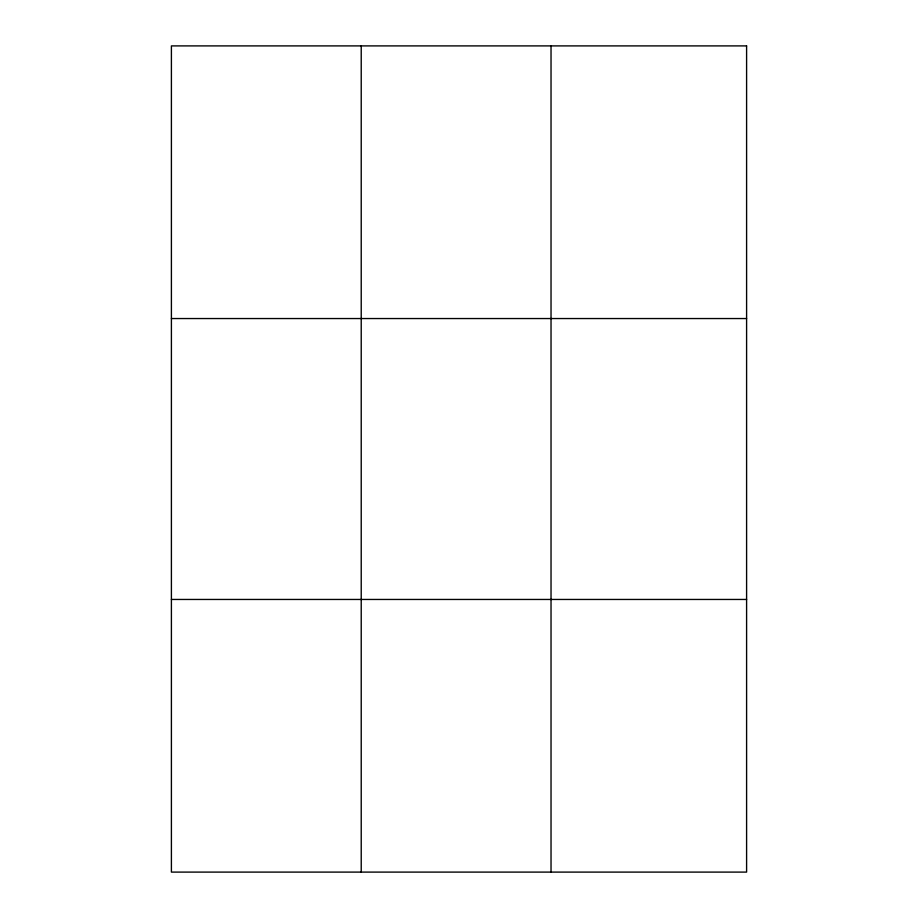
<?xml version="1.0" encoding="UTF-8"?>
<svg xmlns="http://www.w3.org/2000/svg" width="918" height="918" viewBox="0 0 918 918"><rect width="100%" height="100%" fill="white"/><g stroke="black" fill="none" stroke-linecap="round" stroke-linejoin="round"><path stroke-width="1.38" d="M361.222 45.9L361.222 872.1M551.029 45.9L551.029 872.1M171.402 318.546L746.598 318.546M171.402 599.454L746.598 599.454M746.598 45.9L746.598 872.1L171.402 872.1L171.402 45.9L746.598 45.9"/></g></svg>
